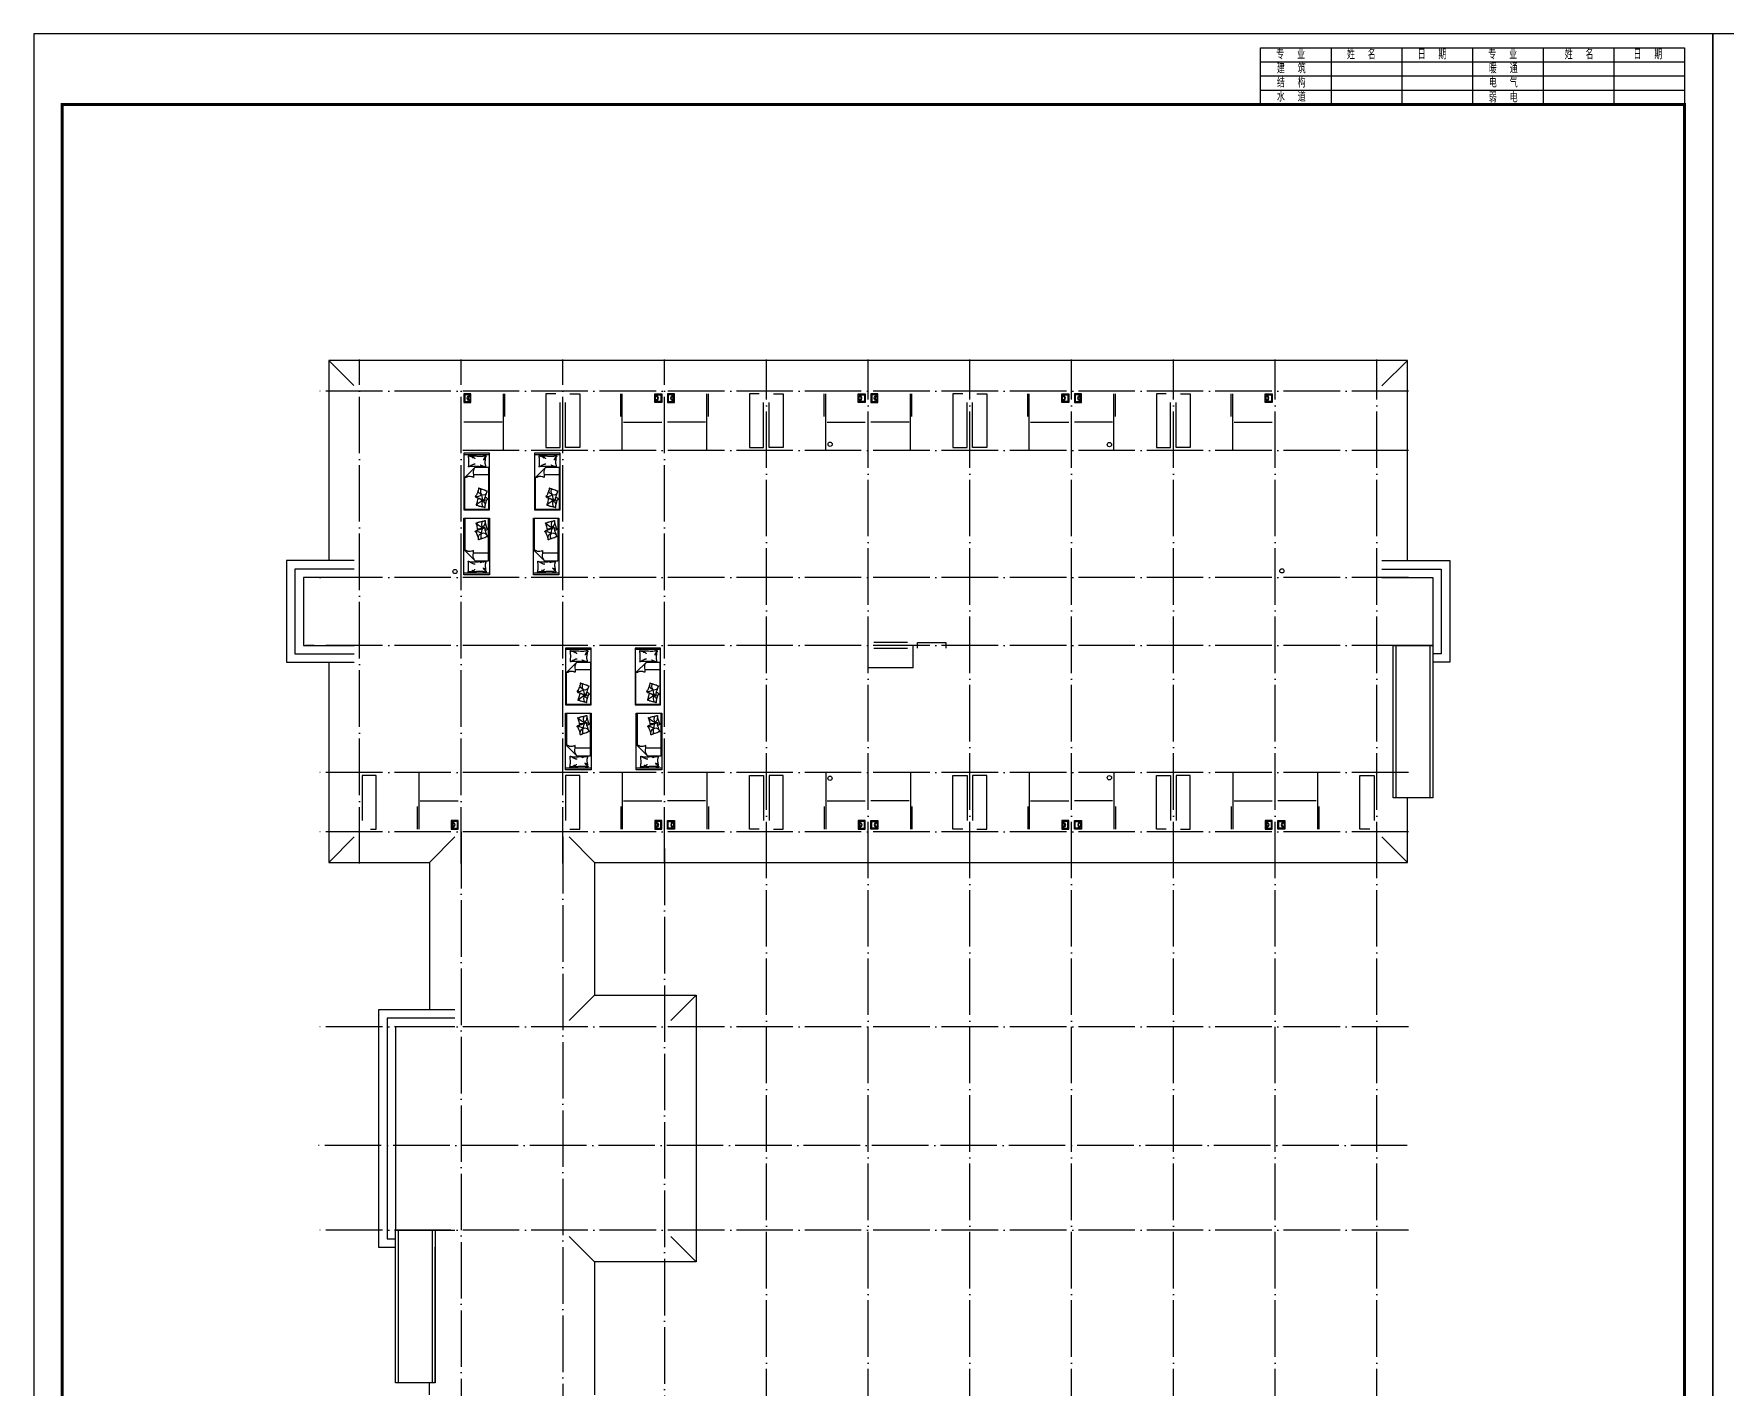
# Model space of a CAD drawing. Extents: x 174641 to 414490, y 73126 to 493158.
# Drawn here: x 174658 to 234533, y 208157 to 256089 of the extents above; entities that cross this region are included whole.
import ezdxf

# ---------------------------------------------------------------- set-up
doc = ezdxf.new("R2010")
doc.units = 0
doc.header["$LTSCALE"] = 1000
doc.header["$MEASUREMENT"] = 0
doc.linetypes.add('DOTE', pattern=[2.42, 2, -0.2, 0.02, -0.2])
for name, color, linetype in [('DIM_SYMB', 3, 'Continuous'), ('DOTE', 1, 'DOTE'), ('GROUND', 2, 'Continuous'), ('LVTRY', 6, 'Continuous'), ('TWT_TITLE', 7, 'Continuous'), ('家具', 8, 'Continuous'), ('布置', 165, 'Continuous')]:
    doc.layers.add(name, color=color, linetype=linetype)
doc.styles.add('DIM_FONT', font='simplex_.ttf', dxfattribs={"width": 0.7, "bigfont": 'GBCBIG'})
doc.styles.get("Standard").update_dxf_attribs({"font": 'gbenor.shx', "bigfont": 'gbcbig.shx'})

# ---------------------------------------------------------------- blocks, each defined once
blk = doc.blocks.new('364535463')
at = {"layer": '布置'}
blk.add_lwpolyline([(150, -250), (150, 0), (-150, 0), (-150, -250)], close=True, dxfattribs=at)
blk.add_lwpolyline([(100, -220), (120, -220), (120, -30), (-120, -30), (-120, -220), (-100, -220, -1)], format="xyb", close=True, dxfattribs=at)
blk.add_lwpolyline([(-70, -220), (70, -220)], dxfattribs=at)
blk.add_arc((0, -220), 70, 0, 180, dxfattribs=at)
blk = doc.blocks.new('M_C55HKH')
for p, q in [((0, -52), (900, -52)), ((26, -509), (26, -1968)), ((503, -489), (46, -489)), ((503, -489), (872, -858)), ((46, -761), (564, -761)), ((872, -1968), (872, -858)), ((163, -1664), (89, -1649)), ((146, -1456), (100, -1409)), ((211, -1478), (146, -1456)), ((154, -1766), (147, -1841)), ((196, -1718), (154, -1766)), ((249, -1682), (175, -1667)), ((249, -1682), (196, -1718)), ((278, -1459), (211, -1478)), ((219, -1643), (211, -1652)), ((251, -1606), (219, -1643)), ((266, -1787), (243, -1892)), ((249, -1682), (286, -1639)), ((249, -1682), (266, -1787)), ((292, -1700), (249, -1682)), ((278, -1459), (251, -1606)), ((278, -1459), (305, -1407)), ((278, -1459), (357, -1410)), ((317, -1498), (278, -1459)), ((286, -1639), (333, -1628)), ((391, -1769), (292, -1700)), ((299, -1273), (295, -1270)), ((307, -1352), (299, -1273)), ((305, -1407), (307, -1352)), ((412, -1527), (317, -1498)), ((333, -1628), (405, -1618)), ((357, -1410), (393, -1337)), ((469, -1839), (391, -1769)), ((393, -1337), (392, -1318)), ((495, -1523), (412, -1527)), ((46, -1988), (852, -1988))]:
    blk.add_line(p, q)
blk.add_lwpolyline([(0, -2000), (0, 0), (900, 0), (900, -2000)], close=True)
for points in [[(135, -134, -0.263368), (107, -115, -0.494818), (116, -96, -0.049225), (134, -94, -0.036831), (158, -96, -0.031893), (196, -104, 0.035782), (230, -111, 0.032941), (319, -117, 0.026564), (430, -111, 0.017905), (468, -106, -0.033397), (488, -104, -0.03204), (525, -104, 0.018442), (590, -107, 0.010837), (654, -107, 0.014624), (702, -104, 0.111249), (725, -96, -0.153708), (742, -92, -0.076444), (749, -94, -0.215512), (751, -96, -0.585858), (748, -99, 0.363489), (744, -102, 0.191716), (743, -113, -0.129675), (745, -130, -0.01735), (742, -147, 0.019326), (740, -162, 0.018818), (733, -230, 0.021828), (732, -289, 0.006204), (734, -323, 0.001963), (740, -430, 0.028341), (744, -466, -0.117014), (744, -475, -0.36606), (742, -476, -0.03973), (728, -473, -0.048309), (715, -468, 0.062981), (704, -464, 0.04058), (681, -461, 0.014345), (614, -458, 0.005484), (488, -459, 0.007153), (392, -462, 0.008762), (350, -465, -0.008153), (304, -468, -0.06251), (247, -463, 0.078669), (201, -461, 0.047825), (179, -466, -0.034494), (148, -473, -0.023571), (123, -476, -0.510228), (122, -475), (129, -445), (150, -363, 0.073041), (152, -343, 0.023305), (146, -282, 0.018299), (142, -259, -0.01097), (135, -221, -0.042281), (132, -187, -0.027201), (135, -133)], [(133, -150, -0.05369), (148, -163, -0.070312), (156, -175, -0.015448), (159, -183, -0.013244), (163, -194, -0.082127), (166, -212, -0.064164), (163, -235)], [(135, -134, -0.077379), (170, -159, -0.077379), (195, -194, -0.047525), (205, -218, -0.047525), (210, -244)], [(225, -460, 0.009729), (253, -451, 0.009729), (280, -441, 0.007971), (301, -432, 0.007971), (323, -423)], [(695, -462, 0.016108), (656, -436, 0.024599), (629, -421, 0.009477), (580, -397, 0.015937), (550, -385, 0.072521), (534, -381, 0.033339), (498, -381)], [(503, -489, -0.085272), (566, -599, -0.124044), (575, -686), (562, -782), (563, -854)], [(609, -107, 0.027842), (585, -118, 0.048685), (573, -126, 0.023666), (545, -150, 0.031223), (526, -171, 0.046801), (521, -179, 0.023191), (513, -196)], [(691, -102, 0.088153), (656, -105, 0.088153), (625, -120, 0.077547), (604, -142, 0.077547), (590, -169)], [(563, -854, -0.027362), (602, -838, -0.040834), (629, -830, -0.038441), (717, -821, -0.076528), (761, -826, -0.103649), (788, -840, 0.093398), (818, -857, 0.072727), (841, -861, 0.052315), (872, -858)], [(400, -1581, 0.025626), (402, -1591, 0.0108), (426, -1697, 0.00456), (445, -1769, 0.01125), (454, -1797, 0.069394), (462, -1813, -0.079756), (468, -1827, -0.106399), (469, -1839, -0.328642), (466, -1842, -0.299547), (461, -1840, 0.189917), (454, -1835, 0.033518), (446, -1833, 0.075627), (442, -1833, 0.053489), (436, -1835, 0.017838), (418, -1843, 0.038394), (397, -1855, -0.059529), (384, -1862, -0.035943), (362, -1869, -0.011245), (291, -1884, -0.006203), (259, -1889, 0.010783), (241, -1893, 0.019485), (230, -1895, 0.005062), (188, -1908, 0.101392), (167, -1919, -0.223768), (156, -1922, -0.25558), (153, -1920, -0.081563), (150, -1907, -0.071805), (151, -1893, 0.069985), (152, -1879, 0.03546), (145, -1831, 0.029432), (130, -1774, 0.001554), (121, -1746, -0.00152), (112, -1718, -0.004735), (102, -1689, 0.00382), (91, -1653, 0.296001), (66, -1634, -0.649774), (61, -1616, -0.02319), (65, -1613, 0.0288), (68, -1610, 0.005727), (73, -1605, -0.004358), (80, -1599, -0.027528), (94, -1586, -0.046214), (104, -1580, -0.194121), (117, -1579, 0.133719), (137, -1580, 0.005779), (155, -1575, 0.008882)]]:
    blk.add_lwpolyline(points, format="xyb")
blk.add_lwpolyline([(345, -1251, 0.101392), (366, -1238, -0.223768), (377, -1234, -0.25558), (380, -1236, -0.081563), (384, -1249, -0.071805), (384, -1263, 0.069985), (384, -1277, 0.03546), (394, -1324, 0.029432), (414, -1380, 0.001554), (425, -1407, -0.00152), (437, -1434, -0.004735), (448, -1462, 0.00382), (462, -1497, 0.296001), (488, -1515, -0.649774), (495, -1532, -0.02319), (491, -1536, 0.0288), (488, -1539, 0.005727), (484, -1544, -0.004358), (478, -1551, -0.027528), (464, -1564, -0.046214), (455, -1571, -0.194121), (442, -1573, 0.133719), (422, -1574, 0.011505), (387, -1586, 0.008882), (343, -1604, 0.012426), (286, -1629, -0.033612), (264, -1637), (218, -1652), (182, -1663, 0.224341), (170, -1674, -0.722772), (163, -1673, -0.103513), (163, -1670, 0.053465), (163, -1664, 0.030109), (161, -1646, -0.031436), (159, -1628, -0.05324), (160, -1616, 0.05518), (161, -1604, 0.056271), (157, -1583, 0.0108), (124, -1480, 0.00456), (100, -1409, 0.01125), (89, -1381, 0.069394), (80, -1366, -0.079756), (73, -1353, -0.106399), (71, -1341, -0.328642), (74, -1338, -0.299547), (79, -1340, 0.189917), (86, -1344, 0.033518), (94, -1345, 0.075627), (98, -1345, 0.053489), (104, -1343, 0.017838), (122, -1333, 0.038394), (141, -1319, -0.059529), (154, -1311, -0.035943), (175, -1303, -0.011245), (245, -1283, -0.006203), (276, -1275, 0.010783), (295, -1270, 0.019485), (305, -1266, 0.005062)], format="xyb", close=True)
for centre, start, end in [((46, -509), 90, 180), ((46, -741), 180, 270), ((46, -1968), 180, 270), ((852, -1968), 270, 0)]:
    blk.add_arc(centre, 20, start, end)
at = {"style": 'DIM_FONT', "width": 0.8, "flags": 9}
for tag in ['XSIZE', 'YSIZE']:
    blk.add_attdef(tag, (0, 0), '', height=0.5, dxfattribs=at)
blk = doc.blocks.new('$titleblk$00000094')
for p, q in [((-150, 20), (0, 20)), ((-150, 0), (-150, 20)), ((-125, 20), (-125, 0)), ((-100, 20), (-100, 0)), ((-75, 20), (-75, 0)), ((-50, 20), (-50, 0)), ((-25, 20), (-25, 0)), ((0, 20), (0, 0)), ((0, 15), (-150, 15)), ((0, 10), (-150, 10)), ((0, 5), (-150, 5))]:
    blk.add_line(p, q)
at = {"width": 0.8}
for s, p in [(' 专   业', (-145.93, 16)), (' 姓   名', (-120.93, 16)), (' 日   期', (-95.93, 16)), (' 专   业', (-70.93, 16)), (' 姓   名', (-43.85, 16)), (' 日   期', (-19.57, 16)), ('建   筑', (-144.19, 11)), ('暖   通', (-69.19, 11)), ('结   构', (-144.19, 6)), ('电   气', (-69.19, 6)), ('水   道', (-144.19, 1)), ('弱   电', (-69.19, 0.73))]:
    blk.add_text(s, height=3.5, rotation=0, dxfattribs=at).set_placement(p)

msp = doc.modelspace()

# ---------------------------------------------------------------- linework, layer by layer
for p, q in [((205924.2, 234345.9), (205924.2, 234545.9)), ((205924.2, 234545.9), (206924.2, 234545.9)), ((206924.2, 234545.9), (206924.2, 234345.9))]:
    msp.add_line(p, q)
for points in [[(191324.2, 242545.9), (191324.2, 243345.9)], [(195424.2, 242545.9), (195424.2, 243345.9)], [(198524.2, 242545.9), (198524.2, 243345.9)], [(202624.2, 242545.9), (202624.2, 243345.9)], [(205724.2, 242545.9), (205724.2, 243345.9)], [(209824.2, 242545.9), (209824.2, 243345.9)], [(212924.2, 242545.9), (212924.2, 243345.9)], [(217024.2, 242545.9), (217024.2, 243345.9)], [(191224.2, 242345.9), (189874.2, 242345.9)], [(195524.2, 242345.9), (196874.2, 242345.9)], [(198424.2, 242345.9), (197074.2, 242345.9)], [(202724.2, 242345.9), (204074.2, 242345.9)], [(205624.2, 242345.9), (204274.2, 242345.9)], [(209924.2, 242345.9), (211274.2, 242345.9)], [(212824.2, 242345.9), (211474.2, 242345.9)], [(217124.2, 242345.9), (218474.2, 242345.9)], [(205574.2, 234545.9), (204374.2, 234545.9)], [(204374.2, 234345.9), (205574.2, 234345.9)], [(188224.2, 228745.9), (188224.2, 227945.9)], [(188324.2, 228945.9), (189674.2, 228945.9)], [(195424.2, 228745.9), (195424.2, 227945.9)], [(195524.2, 228945.9), (196874.2, 228945.9)], [(198424.2, 228945.9), (197074.2, 228945.9)], [(198524.2, 228745.9), (198524.2, 227945.9)], [(202624.2, 228745.9), (202624.2, 227945.9)], [(202724.2, 228945.9), (204074.2, 228945.9)], [(205624.2, 228945.9), (204274.2, 228945.9)], [(205724.2, 228745.9), (205724.2, 227945.9)], [(209824.2, 228745.9), (209824.2, 227945.9)], [(209924.2, 228945.9), (211274.2, 228945.9)], [(212824.2, 228945.9), (211474.2, 228945.9)], [(212924.2, 228745.9), (212924.2, 227945.9)], [(217024.2, 228745.9), (217024.2, 227945.9)], [(217124.2, 228945.9), (218474.2, 228945.9)], [(220024.2, 228945.9), (218674.2, 228945.9)], [(220124.2, 228745.9), (220124.2, 227945.9)]]:
    msp.add_lwpolyline(points)
at = {"color": 2}
for points in [[(185994.2, 237445.9), (183594.2, 237445.9), (183594.2, 233845.9), (185994.2, 233845.9)], [(185994.2, 237145.9), (183894.2, 237145.9), (183894.2, 234145.9), (185994.2, 234145.9)], [(222354.2, 237445.9), (224754.2, 237445.9), (224754.2, 233845.9), (224154.2, 233845.9)], [(222354.2, 237145.9), (224454.2, 237145.9), (224454.2, 234145.9), (224154.2, 234145.9)], [(185574.2, 236845.9), (184194.2, 236845.9), (184194.2, 234445.9), (185994.2, 234445.9)], [(222354.2, 236845.9), (224154.2, 236845.9), (224154.2, 234445.9), (222354.2, 234445.9)], [(189554.2, 221545.9), (186854.2, 221545.9), (186854.2, 213145.9), (187454.2, 213145.9)], [(189554.2, 221245.9), (187154.2, 221245.9), (187154.2, 213445.9), (187454.2, 213445.9)], [(189554.2, 220945.9), (187454.2, 220945.9), (187454.2, 213745.9), (189554.2, 213745.9)]]:
    msp.add_lwpolyline(points, dxfattribs=at)
at = {"color": 5}
for centre in [(202831.6, 241563.1), (212713.7, 241550.7), (189560.4, 237058.9), (218813.8, 237082), (202825.4, 229741.6), (212711.6, 229759.8)]:
    msp.add_circle(centre, 75, dxfattribs=at)
at = {"layer": 'DIM_SYMB'}
for points in [[(223800.6, 231322.9, 0, 0, 0), (223800.6, 232391.9, 80, 0, 0), (223800.6, 232691.9, 0, 0, 0)], [(188286.2, 211783.1, 0, 0, 0), (188286.2, 212852.1, 80, 0, 0), (188286.2, 213152.1, 0, 0, 0)]]:
    msp.add_lwpolyline(points, format="xyseb", dxfattribs=at)
at = {"layer": 'DOTE'}
for p, q in [((186174.2, 226724), (186174.2, 244565.9)), ((189774.2, 226724), (189774.2, 244565.9)), ((193374.2, 226724), (193374.2, 244565.9)), ((196974.2, 226724), (196974.2, 244565.9)), ((200574.2, 206845.9), (200574.2, 244565.9)), ((204174.2, 206845.9), (204174.2, 244565.9)), ((207774.2, 206845.9), (207774.2, 244565.9)), ((211374.2, 206845.9), (211374.2, 244565.9)), ((214974.2, 206845.9), (214974.2, 244565.9)), ((218574.2, 206845.9), (218574.2, 244565.9)), ((222174.2, 206845.9), (222174.2, 244565.9)), ((223294.2, 243445.9), (184574.2, 243445.9)), ((223294.2, 243445.9), (184574.2, 243445.9)), ((223294.2, 243445.9), (184574.2, 243445.9)), ((223294.2, 243445.9), (184574.2, 243445.9)), ((191274.2, 241345.9), (191274.2, 243445.9)), ((195474.2, 241345.9), (195474.2, 243445.9)), ((198474.2, 241345.9), (198474.2, 243445.9)), ((202674.2, 241345.9), (202674.2, 243445.9)), ((205674.2, 241345.9), (205674.2, 243445.9)), ((209874.2, 241345.9), (209874.2, 243445.9)), ((212874.2, 241345.9), (212874.2, 243445.9)), ((217074.2, 241345.9), (217074.2, 243445.9)), ((223294.2, 241345.9), (189774.2, 241345.9)), ((223294.2, 236845.9), (184274.2, 236845.9)), ((223294.2, 234445.9), (184274.2, 234445.9)), ((205774.2, 233645.9), (205774.2, 234445.9)), ((205774.2, 233645.9), (204174.2, 233645.9)), ((223294.2, 229945.9), (184574.2, 229945.9)), ((188274.2, 229945.9), (188274.2, 227845.9)), ((195474.2, 229945.9), (195474.2, 227845.9)), ((198474.2, 229945.9), (198474.2, 227845.9)), ((202674.2, 229945.9), (202674.2, 227845.9)), ((205674.2, 229945.9), (205674.2, 227845.9)), ((209874.2, 229945.9), (209874.2, 227845.9)), ((212874.2, 229945.9), (212874.2, 227845.9)), ((217074.2, 229945.9), (217074.2, 227845.9)), ((220074.2, 229945.9), (220074.2, 227845.9)), ((223294.2, 227845.9), (184574.2, 227845.9)), ((189774.2, 227845.9), (189774.2, 190125.9)), ((193374.2, 227665.9), (193374.2, 190125.9)), ((196974.2, 227252.7), (196974.2, 190125.9)), ((223294.2, 220945.9), (184574.2, 220945.9)), ((223251.5, 216745.9), (184574.2, 216745.9)), ((223294.2, 213745.9), (184574.2, 213745.9))]:
    msp.add_line(p, q, dxfattribs=at)
at = {"layer": 'GROUND'}
for p, q in [((223254.2, 244525.9), (185094.2, 244525.9)), ((185094.2, 244525.9), (185094.2, 237445.9)), ((185974.2, 243645.9), (185094.2, 244525.9)), ((222354.2, 243625.9), (223254.2, 244525.9)), ((223254.2, 237445.9), (223254.2, 244525.9)), ((184194.2, 234445.9), (185394.2, 234445.9)), ((222754.2, 229045.9), (222754.2, 234445.9)), ((222754.2, 234445.9), (224154.2, 234445.9)), ((222854.2, 229045.9), (222854.2, 234445.9)), ((224054.2, 234445.9), (224054.2, 229045.9)), ((224154.2, 234445.9), (224154.2, 229045.9)), ((185094.2, 233845.9), (185094.2, 226765.9)), ((224154.2, 229045.9), (222754.2, 229045.9)), ((223254.2, 226765.9), (223254.2, 229045.9)), ((185994.2, 227665.9), (185094.2, 226765.9)), ((188654.2, 226765.9), (189554.2, 227665.9)), ((194494.2, 226765.9), (193594.2, 227665.9)), ((222354.2, 227665.9), (223254.2, 226765.9)), ((185094.2, 226765.9), (188654.2, 226765.9)), ((194494.2, 226765.9), (223254.2, 226765.9)), ((194494.2, 222065.9), (193594.2, 221165.9)), ((197194.2, 221165.9), (198094.2, 222065.9)), ((187454.2, 208345.9), (187454.2, 213745.9)), ((187454.2, 213745.9), (188654.2, 213745.9)), ((187554.2, 208345.9), (187554.2, 213745.9)), ((188754.2, 213745.9), (188754.2, 208345.9)), ((188854.2, 213745.9), (188854.2, 208345.9)), ((193594.2, 213525.9), (194494.2, 212625.9)), ((197194.2, 213525.9), (198094.2, 212625.9)), ((188854.2, 208345.9), (187454.2, 208345.9))]:
    msp.add_line(p, q, dxfattribs=at)
for points in [[(188654.2, 226765.9), (188654.2, 221545.9)], [(194494.2, 226765.9), (194494.2, 222065.9), (198094.2, 222065.9), (198094.2, 212625.9), (194494.2, 212625.9), (194494.2, 207925.9)], [(188854.2, 208345.9), (188854.2, 213145.9)], [(188654.2, 207925.9), (188654.2, 208345.9)]]:
    msp.add_lwpolyline(points, dxfattribs=at)
at = {"layer": 'LVTRY'}
for points in [[(193124.2, 243345.9), (192774.2, 243345.9), (192774.2, 241445.9), (193274.2, 241445.9), (193274.2, 243045.9)], [(193624.2, 243345.9), (193974.2, 243345.9), (193974.2, 241445.9), (193474.2, 241445.9), (193474.2, 243045.9)], [(200324.2, 243345.9), (199974.2, 243345.9), (199974.2, 241445.9), (200474.2, 241445.9), (200474.2, 243045.9)], [(200824.2, 243345.9), (201174.2, 243345.9), (201174.2, 241445.9), (200674.2, 241445.9), (200674.2, 243045.9)], [(207524.2, 243345.9), (207174.2, 243345.9), (207174.2, 241445.9), (207674.2, 241445.9), (207674.2, 243045.9)], [(208024.2, 243345.9), (208374.2, 243345.9), (208374.2, 241445.9), (207874.2, 241445.9), (207874.2, 243045.9)], [(214724.2, 243345.9), (214374.2, 243345.9), (214374.2, 241445.9), (214874.2, 241445.9), (214874.2, 243045.9)], [(215224.2, 243345.9), (215574.2, 243345.9), (215574.2, 241445.9), (215074.2, 241445.9), (215074.2, 243045.9)], [(186574.2, 227945.9), (186774.2, 227945.9), (186774.2, 229845.9), (186274.2, 229845.9), (186274.2, 228245.9)], [(193624.2, 227945.9), (193974.2, 227945.9), (193974.2, 229845.9), (193474.2, 229845.9), (193474.2, 228245.9)], [(200324.2, 227945.9), (199974.2, 227945.9), (199974.2, 229845.9), (200474.2, 229845.9), (200474.2, 228245.9)], [(200824.2, 227945.9), (201174.2, 227945.9), (201174.2, 229845.9), (200674.2, 229845.9), (200674.2, 228245.9)], [(207524.2, 227945.9), (207174.2, 227945.9), (207174.2, 229845.9), (207674.2, 229845.9), (207674.2, 228245.9)], [(208024.2, 227945.9), (208374.2, 227945.9), (208374.2, 229845.9), (207874.2, 229845.9), (207874.2, 228245.9)], [(214724.2, 227945.9), (214374.2, 227945.9), (214374.2, 229845.9), (214874.2, 229845.9), (214874.2, 228245.9)], [(215224.2, 227945.9), (215574.2, 227945.9), (215574.2, 229845.9), (215074.2, 229845.9), (215074.2, 228245.9)], [(221924.2, 227945.9), (221574.2, 227945.9), (221574.2, 229845.9), (222074.2, 229845.9), (222074.2, 228245.9)]]:
    msp.add_lwpolyline(points, dxfattribs=at)
at = {"layer": 'TWT_TITLE'}
for points in [[(174658.2, 256089), (174658.2, 171989), (234058.2, 171989), (234058.2, 256089)], [(234058.2, 256089), (234058.2, 171989), (293458.2, 171989), (293458.2, 256089)]]:
    msp.add_lwpolyline(points, close=True, dxfattribs=at)
at = {"layer": 'TWT_TITLE', "const_width": 100}
msp.add_lwpolyline([(175658.2, 253589), (175658.2, 172989), (233058.2, 172989), (233058.2, 253589)], close=True, dxfattribs=at)

# ---------------------------------------------------------------- block references
for p, rotation in [((189874.2, 243195.9), 90), ((197074.2, 243195.9), 90), ((204274.2, 243195.9), 90), ((211474.2, 243195.9), 90), ((189674.2, 228095.9), 270), ((196874.2, 228095.9), 270), ((204074.2, 228095.9), 270), ((211274.2, 228095.9), 270), ((218474.2, 228095.9), 270)]:
    msp.add_blockref('364535463', p, dxfattribs=dict(rotation=rotation))
at = {"xscale": -1}
for p, rotation in [((196874.2, 243195.9), 270), ((204074.2, 243195.9), 270), ((211274.2, 243195.9), 270), ((218474.2, 243195.9), 270), ((197074.2, 228095.9), 90), ((204274.2, 228095.9), 90), ((211474.2, 228095.9), 90), ((218674.2, 228095.9), 90)]:
    msp.add_blockref('364535463', p, dxfattribs=dict(at, rotation=rotation))
at = {"layer": 'TWT_TITLE', "xscale": 100, "yscale": 100, "zscale": 100}
msp.add_blockref('$titleblk$00000094', (233058.2, 253589), dxfattribs=at)
at = {"layer": '家具', "xscale": -1}
for p in [(190774.2, 241245.9), (193274.2, 241245.9), (194374.2, 234345.9), (196834.2, 234345.9)]:
    msp.add_blockref('M_C55HKH', p, dxfattribs=at)
at = {"layer": '家具', "rotation": 180}
for p in [(190774.2, 236945.9), (193234.2, 236945.9), (194374.2, 230045.9), (196874.2, 230045.9)]:
    msp.add_blockref('M_C55HKH', p, dxfattribs=at)

doc.saveas('drawing.dxf')
